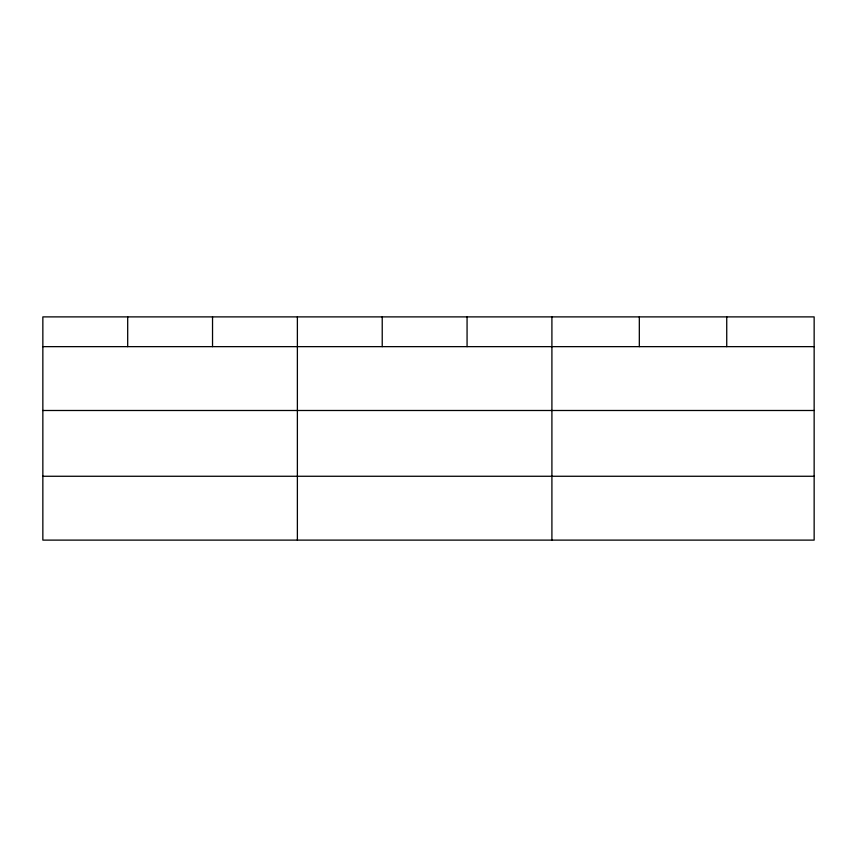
<?xml version="1.0" encoding="UTF-8"?>
<svg xmlns="http://www.w3.org/2000/svg" width="857" height="857" viewBox="0 0 857 857"><rect width="100%" height="100%" fill="white"/><g stroke="black" fill="none" stroke-linecap="round" stroke-linejoin="round"><path stroke-width="1.29" d="M814.15 410.492L814.15 316.886L42.85 316.886L42.85 540.114L814.15 540.114L814.15 410.492L42.85 410.492M42.85 346.646L814.15 346.646M42.85 476.267L814.15 476.267M726.736 316.886L726.736 346.646M639.322 316.886L639.322 346.646M551.908 316.886L551.908 540.114M467.065 316.886L467.065 346.646M382.222 316.886L382.222 346.646M297.379 316.886L297.379 540.114M212.536 316.886L212.536 346.646M127.693 316.886L127.693 346.646"/></g></svg>
